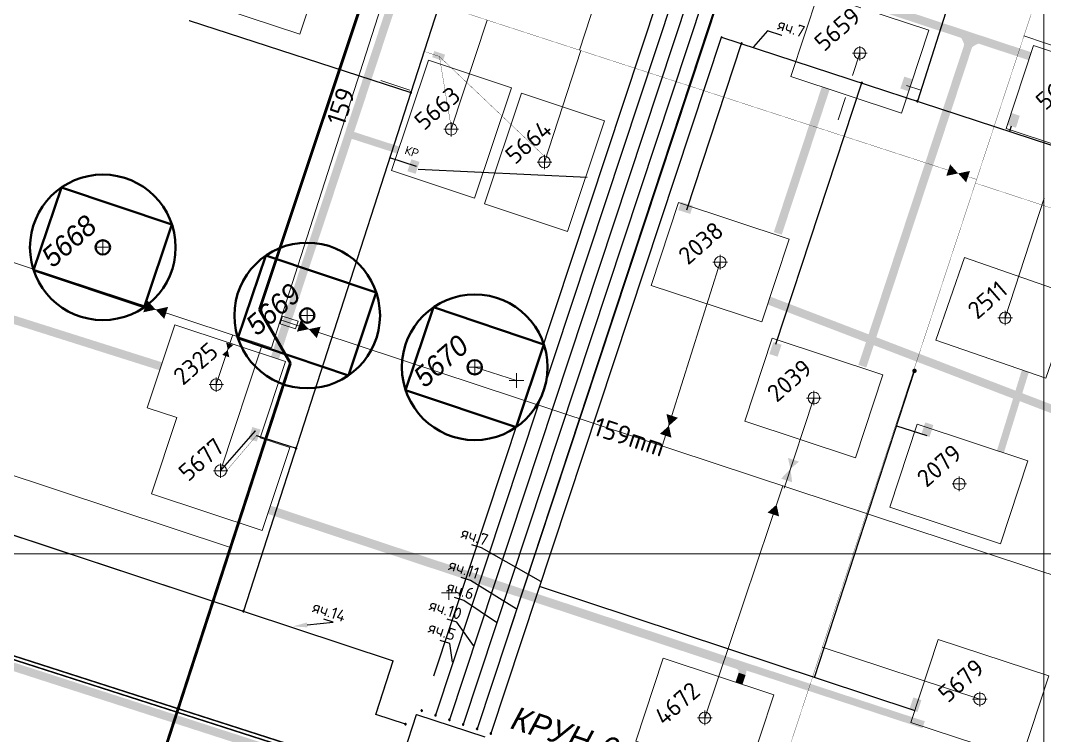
# Model space of a CAD drawing. Header units: millimetres. Extents: x 519 to 9564855, y -810 to 5021775.
# Drawn here: x 9537297 to 9538001, y 4996875 to 4997366 of the extents above; entities that cross this region are included whole.
import ezdxf

# ---------------------------------------------------------------- set-up
doc = ezdxf.new("R2010")
doc.units = ezdxf.units.MM
doc.header["$LTSCALE"] = 2
doc.header["$MEASUREMENT"] = 0
doc.header["$PDMODE"] = 2
doc.header["$PDSIZE"] = 5
doc.linetypes.add('Punctir', pattern=[0.32, 0.16, -0.16])
for name, color, linetype in [('164 скв. на 2011 год (измененные)', 121, 'Continuous'), ('Existing roads', 41, 'Continuous'), ('FIBERGLASS', 212, 'Continuous'), ('Future Roads', 44, 'Continuous'), ('GRID_PULKOVO', 7, 'Continuous'), ('Injection lines', 164, 'Continuous'), ('OilColl&Flowlines', 3, 'Continuous'), ('Stage 10 wells', 7, 'Continuous'), ('stage 7.frame', 7, 'Continuous'), ('Stage8 wlls text', 7, 'Continuous'), ('ситуация', 7, 'Continuous'), ('Скважины  2018 года', 7, 'Continuous'), ('Скважины 2017г', 221, 'Continuous'), ('Скважины 2019г.', 241, 'Continuous'), ('Скважины на 2020 год', 140, 'Continuous'), ('Скважины на 2021 год(доп.)', 7, 'Continuous')]:
    doc.layers.add(name, color=color, linetype=linetype)
for name, color, linetype, lineweight in [('WELLS(drilled after 2000y)', 6, 'Continuous', 40), ('Скважины на 2026', 222, 'Continuous', 50), ('Скважины на 2026 доп.', 222, 'Continuous', 50), ('Электро', 1, 'Continuous', 30), ('Электроснаб', 1, 'Continuous', 18), ('Электроснабжене', 1, 'Continuous', 18)]:
    doc.layers.add(name, color=color, linetype=linetype, lineweight=lineweight)
doc.styles.add('Elect', font='isocpeur.ttf')
doc.styles.add('GeoApp_D431', font='', dxfattribs={"height": 1})
doc.styles.add('Line_GUGK', font='')
doc.styles.get("Standard").update_dxf_attribs({"font": 'isocpeur.ttf', "width": 0.5})
doc.styles.get('GeoApp_D431').set_extended_font_data('D431', italic=True)
doc.styles.get('Line_GUGK').set_extended_font_data('Bm431', italic=True)
doc.linetypes.add('CAB', pattern='A,0.7,-0.43403,["K",Standard,S=0.9,R=0,X=-0.4,Y=-0.3],-0.8', length=1.93403)
doc.linetypes.add('CAB-0.4kv', pattern='A,20,-1.2,["W1",Standard,S=2.5,R=0,X=0,Y=-1.25],-5.2', length=26.4)

msp = doc.modelspace()

# ---------------------------------------------------------------- hatches: boundary and pattern name
at = {"layer": 'Existing roads', "lineweight": 0}
h = msp.add_hatch(color=256, dxfattribs=at)
h.paths.add_polyline_path([(9537947.42597, 4997346.8683), (9537945.83873, 4997347.46506, 0.155118741), (9537941.30608, 4997357.00207), (9537949.86167, 4997354.24893)])
h.paths.add_polyline_path([(9537948.95167, 4997346.29467), (9537947.42597, 4997346.8683), (9537949.86167, 4997354.24893), (9537958.65761, 4997351.41845, 0.161550784)])
at = {"layer": 'Скважины 2017г', "linetype": 'ByBlock', "lineweight": 0, "ltscale": 40}
h = msp.add_hatch(color=1, dxfattribs=at)
h.dxf.hatch_style = 1
h.set_gradient(color1=(255, 0, 0), color2=(255, 0, 0), tint=1)
h.paths.add_polyline_path([(9537580.13629, 4997341.07446), (9537587.52865, 4997338.60883), (9537588.96077, 4997342.90255), (9537581.56842, 4997345.36819)])
at = {"layer": 'Электро', "ltscale": 0.05}
for points in [[(9537975.25098, 4997294.55407), (9537980.86322, 4997292.69708), (9537983.57045, 4997300.87894), (9537977.95821, 4997302.73593)], [(9537563.12996, 4997262.83821), (9537568.74219, 4997260.98122), (9537571.44942, 4997269.16308), (9537565.83719, 4997271.02007)]]:
    msp.add_hatch(color=256, dxfattribs=at).paths.add_polyline_path(points)
at = {"layer": 'Электро', "ltscale": 7.5}
msp.add_hatch(color=256, dxfattribs=at).paths.add_polyline_path([(9537750.88884, 4997241.69878), (9537749.09308, 4997236.06666), (9537757.30393, 4997233.44868), (9537759.09969, 4997239.0808)])
at = {"layer": 'Электро'}
for points in [[(9537811.64355, 4997137.22134), (9537817.25579, 4997135.36436), (9537819.96302, 4997143.54622), (9537814.35078, 4997145.4032)], [(9537462.31923, 4997085.31931), (9537456.68265, 4997087.10104), (9537454.08514, 4997078.88369), (9537459.72172, 4997077.10196)], [(9537915.90799, 4997082.07124), (9537921.52023, 4997080.21426), (9537924.22746, 4997088.39612), (9537918.61522, 4997090.2531)], [(9537907.718, 4996893.15946), (9537913.33023, 4996891.30248), (9537916.03746, 4996899.48433), (9537910.42522, 4996901.34132)]]:
    msp.add_hatch(color=256, dxfattribs=at).paths.add_polyline_path(points)
at = {"layer": 'Электроснаб', "lineweight": 0, "ltscale": 0.05}
for points in [[(9537975.25098, 4997294.55407), (9537980.86322, 4997292.69708), (9537983.57045, 4997300.87894), (9537977.95821, 4997302.73593)], [(9537563.12996, 4997262.83821), (9537568.74219, 4997260.98122), (9537571.44942, 4997269.16308), (9537565.83719, 4997271.02007)]]:
    msp.add_hatch(color=1, dxfattribs=at).paths.add_polyline_path(points)
at = {"layer": 'Электроснаб', "lineweight": 0, "ltscale": 7.5}
msp.add_hatch(color=1, dxfattribs=at).paths.add_polyline_path([(9537750.88884, 4997241.69878), (9537749.09308, 4997236.06666), (9537757.30393, 4997233.44868), (9537759.09969, 4997239.0808)])
at = {"layer": 'Электроснаб', "lineweight": 0}
for points in [[(9537811.64355, 4997137.22134), (9537817.25579, 4997135.36436), (9537819.96302, 4997143.54622), (9537814.35078, 4997145.4032)], [(9537462.31923, 4997085.31931), (9537456.68265, 4997087.10104), (9537454.08514, 4997078.88369), (9537459.72172, 4997077.10196)], [(9537915.90799, 4997082.07124), (9537921.52023, 4997080.21426), (9537924.22746, 4997088.39612), (9537918.61522, 4997090.2531)], [(9537907.718, 4996893.15946), (9537913.33023, 4996891.30248), (9537916.03746, 4996899.48433), (9537910.42522, 4996901.34132)]]:
    msp.add_hatch(color=1, dxfattribs=at).paths.add_polyline_path(points)
at = {"layer": 'Электроснабжене', "lineweight": 0, "ltscale": 0.05}
for points in [[(9537901.51976, 4997319.58168), (9537907.13199, 4997317.72469), (9537909.83922, 4997325.90655), (9537904.22699, 4997327.76354)], [(9537975.25098, 4997294.55407), (9537980.86322, 4997292.69708), (9537983.57045, 4997300.87894), (9537977.95821, 4997302.73593)], [(9537563.12996, 4997262.83821), (9537568.74219, 4997260.98122), (9537571.44942, 4997269.16308), (9537565.83719, 4997271.02007)]]:
    msp.add_hatch(color=1, dxfattribs=at).paths.add_polyline_path(points)
at = {"layer": 'Электроснабжене', "lineweight": 0, "ltscale": 7.5}
msp.add_hatch(color=1, dxfattribs=at).paths.add_polyline_path([(9537750.88884, 4997241.69878), (9537749.09308, 4997236.06666), (9537757.30393, 4997233.44868), (9537759.09969, 4997239.0808)])
at = {"layer": 'Электроснабжене', "lineweight": 0}
for points in [[(9537811.64355, 4997137.22134), (9537817.25579, 4997135.36436), (9537819.96302, 4997143.54622), (9537814.35078, 4997145.4032)], [(9537462.31923, 4997085.31931), (9537456.68265, 4997087.10104), (9537454.08514, 4997078.88369), (9537459.72172, 4997077.10196)], [(9537915.90799, 4997082.07124), (9537921.52023, 4997080.21426), (9537924.22746, 4997088.39612), (9537918.61522, 4997090.2531)], [(9537907.718, 4996893.15946), (9537913.33023, 4996891.30248), (9537916.03746, 4996899.48433), (9537910.42522, 4996901.34132)]]:
    msp.add_hatch(color=1, dxfattribs=at).paths.add_polyline_path(points)

# ---------------------------------------------------------------- linework, layer by layer
at = {"color": 0, "linetype": 'ByBlock', "lineweight": 0, "ltscale": 80}
msp.add_point((9537942, 4997048), dxfattribs=at)
at = {"layer": '164 скв. на 2011 год (измененные)', "color": 0, "lineweight": 0}
msp.add_lwpolyline([(9537894.28202, 4997031.9776), (9537970.26255, 4997006.83702), (9537989.11798, 4997063.82241), (9537913.13745, 4997088.96299)], close=True, dxfattribs=at)
msp.add_circle((9537942, 4997048), 4, dxfattribs=at)
at = {"layer": 'DEFPOINTS', "color": 1, "lineweight": 0, "ltscale": 80}
msp.add_point((9537767.3, 4996887.3), dxfattribs=at)
at = {"layer": 'Existing roads', "lineweight": 0}
msp.add_line((9537544.76433, 4997325.14338), (9537564.70356, 4997318.54585), dxfattribs=at)
at = {"layer": 'Existing roads', "lineweight": 0, "const_width": 5.7, "flags": 128}
for points in [[(9534695.73982, 4997761.97529), (9537987.91265, 4996697.63345)], [(9537875.49299, 4997128.86817), (9537950.20242, 4997355.23159)], [(9538688.85808, 4996837.37637), (9537811.33173, 4997173.9528)]]:
    msp.add_lwpolyline(points, dxfattribs=at)
at = {"layer": 'Existing roads', "lineweight": 0, "const_width": 5.7, "elevation": 0.00005, "flags": 128}
for points in [[(9537583.08099, 4997469.79511), (9537472.13737, 4997134.49835)], [(9537990.89282, 4997341.68885), (9537748.15391, 4997421.78068)], [(9537254.86255, 4997172.80311), (9537254.86255, 4997172.80311), (9537393.90974, 4997128.77029)]]:
    msp.add_lwpolyline(points, dxfattribs=at)
at = {"layer": 'Existing roads', "linetype": 'ByBlock', "lineweight": 0, "ltscale": 200, "const_width": 5}
for points in [[(9537522.81726, 4997288.34414), (9537556.96039, 4997277.29618)], [(9537987.33067, 4997125.42359), (9537970.20968, 4997070.07882)], [(9537780.77298, 4996927.40908), (9537917.5104, 4996882.61366)]]:
    msp.add_lwpolyline(points, dxfattribs=at)
at = {"layer": 'FIBERGLASS', "lineweight": 0, "const_width": 1}
for points in [[(9535085.72343, 4997637.29764), (9537983.34114, 4996705.15232), (9538036.41897, 4996871.78691), (9539300.70304, 4996479.46424), (9539854.97263, 4997035.43373), (9541157.78752, 4996595.10264)], [(9537068.05, 4997002.22187), (9537981.72, 4996708.3), (9538034.79, 4996874.91), (9539300, 4996482.3), (9539854.3, 4997038.3), (9541302.5903, 4996549.89746), (9542161.1, 4996901.3), (9542450.6, 4996805.7), (9542706.4, 4996882.9), (9542843.8, 4997304.1), (9543427.4, 4997108.5), (9543551.3, 4997487.2), (9544168.068, 4997275.346), (9544226.79603, 4997449.75375)]]:
    msp.add_lwpolyline(points, dxfattribs=at)
at = {"layer": 'Future Roads', "linetype": 'ByBlock', "lineweight": 0, "ltscale": 25, "const_width": 5.7, "flags": 128}
msp.add_lwpolyline([(9537817.38809, 4997220.10139), (9537850.33431, 4997319.92572)], dxfattribs=at)
at = {"layer": 'Future Roads', "lineweight": 0}
msp.add_lwpolyline([(9537477.45154, 4997163.21067), (9537488.09942, 4997159.68748), (9537486.37733, 4997154.55653), (9537475.78143, 4997158.04826)], close=True, dxfattribs=at)
at = {"layer": 'Future Roads', "linetype": 'ByBlock', "lineweight": 0, "ltscale": 25}
msp.add_lwpolyline([(9537468.1666, 4997030.25374, 6, 6, 0), (9537789.73231, 4996923.86794, 6, 5, -0.414584387), (9537792.90681, 4996917.54451, 5, 5, 0), (9537790.73851, 4996911.01826, 5, 5, 0)], format="xyseb", dxfattribs=at)
at = {"layer": 'GRID_PULKOVO', "lineweight": 0}
for p, q in [((9538000, 5010000), (9538000, 4992000)), ((9533000, 4997000), (9548000, 4997000))]:
    msp.add_line(p, q, dxfattribs=at)
at = {"layer": 'Injection lines', "lineweight": 0}
msp.add_line((9537173.6, 4997093.1), (9537441.6982, 4997004.39116), dxfattribs=at)
at = {"layer": 'Injection lines', "lineweight": 0, "const_width": 2}
for points in [[(9538002.93915, 4998791.93843), (9537461.50456, 4997167.6433)], [(9537461.50456, 4997167.6433), (9537482.79558, 4997130.97065)], [(9537385.15497, 4996830.23859), (9537482.79558, 4997130.97065)]]:
    msp.add_lwpolyline(points, dxfattribs=at)
at = {"layer": 'OilColl&Flowlines', "lineweight": 0}
for p, q in [((9537582.8615, 4997493.74884), (9537469.72941, 4997141.49878)), ((9537390.42161, 4997167.74029), (9537116.75561, 4997258.29141)), ((9537469.72941, 4997141.49878), (9537297.49925, 4997198.48661)), ((9537475.90972, 4997160.7419), (9538694.90191, 4996757.39947)), ((9537443.02031, 4997149.91307), (9537431.9, 4997116.2)), ((9537842.2, 4997107), (9537821.70291, 4997045.05314))]:
    msp.add_line(p, q, dxfattribs=at)
at = {"layer": 'OilColl&Flowlines', "linetype": 'ByBlock', "lineweight": 0}
for p, q in [((9537986.38364, 4997355.71008), (9539129.49348, 4996971.03707)), ((9537777.9, 4997200.3), (9537738.06535, 4997073.99936))]:
    msp.add_line(p, q, dxfattribs=at)
at = {"layer": 'OilColl&Flowlines', "color": 3, "linetype": 'ByBlock', "lineweight": 0, "ltscale": 25}
msp.add_line((9537767.3, 4996887.3), (9537820.81503, 4997046.61899), dxfattribs=at)
at = {"layer": 'OilColl&Flowlines', "lineweight": 0, "ltscale": 50}
msp.add_line((9537956.1, 4996900.2), (9537847.95866, 4996935.80264), dxfattribs=at)
at = {"layer": 'OilColl&Flowlines', "color": 3, "linetype": 'ByBlock', "lineweight": 0, "ltscale": 80, "const_width": 0.2}
for points in [[(9538098.76212, 4997696.76546), (9537771.75004, 4996704.32255)], [(9537549.2108, 4997388.97343), (9537953.76998, 4997257.19957)], [(9537952.93948, 4997254.67694), (9539038.26846, 4996897.87866)]]:
    msp.add_lwpolyline(points, dxfattribs=at)
at = {"layer": 'OilColl&Flowlines', "lineweight": 0}
msp.add_lwpolyline([(9537828.16019, 4997064.59262, 8, 0, 0), (9537826.10016, 4997058.34262, 0, 8, 0), (9537823.47308, 4997050.37225, 8, 8, 0)], format="xyseb", dxfattribs=at)
at = {"layer": 'OilColl&Flowlines', "linetype": 'ByBlock', "lineweight": 0}
for points in [[(9537933.11984, 4997259.61491), (9537935.71962, 4997267.47202), (9537941.22418, 4997261.292)], [(9537946.72875, 4997255.11197), (9537941.22418, 4997261.292), (9537949.32852, 4997262.96908)], [(9537740.99565, 4997096.02827), (9537748.85276, 4997093.4285), (9537742.67274, 4997087.92393)], [(9537736.49271, 4997082.41936), (9537742.67274, 4997087.92393), (9537744.34982, 4997079.81959)]]:
    msp.add_solid(points, dxfattribs=at)
at = {"layer": 'OilColl&Flowlines', "lineweight": 0}
for points in [[(9537384.43347, 4997174.18044), (9537390.29686, 4997167.74508), (9537381.79198, 4997165.88491)], [(9537398.80174, 4997169.60524), (9537396.16025, 4997161.30971), (9537390.29686, 4997167.74508)], [(9537489.89145, 4997160.47427), (9537495.39601, 4997154.29424), (9537487.29167, 4997152.61716)], [(9537503.50035, 4997155.97132), (9537500.90058, 4997148.11422), (9537495.39601, 4997154.29424)], [(9537443.62301, 4997143.49677), (9537439.77264, 4997140.06723), (9537438.72776, 4997145.11652)], [(9537440.81752, 4997135.01795), (9537435.92227, 4997136.6377), (9537439.77264, 4997140.06723)]]:
    msp.add_solid(points, dxfattribs=at)
at = {"layer": 'OilColl&Flowlines', "color": 3, "linetype": 'ByBlock', "lineweight": 0}
msp.add_solid([(9537818.25986, 4997025.72382), (9537810.40275, 4997028.3236), (9537816.58278, 4997033.82816)], dxfattribs=at)
at = {"layer": 'Stage 10 wells', "color": 0, "linetype": 'ByBlock', "lineweight": 0}
msp.add_lwpolyline([(9537719.88202, 4996871.37759), (9537795.86255, 4996846.23701), (9537814.71798, 4996903.22241), (9537738.73745, 4996928.36299)], close=True, dxfattribs=at)
msp.add_circle((9537767.3, 4996887.3), 4, dxfattribs=at)
at = {"layer": 'Stage 10 wells', "color": 0, "linetype": 'ByBlock', "lineweight": 0, "ltscale": 80}
msp.add_point((9537767.3, 4996887.3), dxfattribs=at)
at = {"layer": 'stage 7.frame', "color": 0, "linetype": 'ByBlock', "lineweight": 0}
msp.add_lwpolyline([(9537794.78202, 4997091.07759), (9537870.76255, 4997065.93701), (9537889.61798, 4997122.92241), (9537813.63745, 4997148.06299)], close=True, dxfattribs=at)
msp.add_circle((9537842.2, 4997107), 4, dxfattribs=at)
at = {"layer": 'stage 7.frame', "color": 0, "linetype": 'ByBlock', "lineweight": 0, "ltscale": 80}
msp.add_point((9537842.2, 4997107), dxfattribs=at)
at = {"layer": 'Stage8 wlls text', "color": 0, "linetype": 'ByBlock', "lineweight": 0}
msp.add_lwpolyline([(9537730.48202, 4997184.3776), (9537806.46254, 4997159.23702), (9537825.31798, 4997216.22241), (9537749.33745, 4997241.36299)], close=True, dxfattribs=at)
msp.add_circle((9537777.9, 4997200.3), 4, dxfattribs=at)
msp.add_point((9537777.9, 4997200.3), dxfattribs=at)
at = {"layer": 'WELLS(drilled after 2000y)', "color": 0, "linetype": 'ByBlock', "lineweight": 0}
msp.add_lwpolyline([(9537420.26777, 4997379.66614), (9537489.26254, 4997356.83702), (9537508.11798, 4997413.82241), (9537432.13745, 4997438.96299), (9537431.53223, 4997437.13387)], dxfattribs=at)
at = {"layer": 'WELLS(drilled after 2000y)', "color": 0, "lineweight": 0}
msp.add_lwpolyline([(9537461.98858, 4997079.74904), (9537479.31798, 4997132.12241), (9537403.33745, 4997157.26299), (9537384.48202, 4997100.2776), (9537404.81142, 4997093.55097)], dxfattribs=at)
at = {"layer": 'WELLS(drilled after 2000y)', "color": 0, "linetype": 'ByBlock', "lineweight": 0}
msp.add_circle((9537431.9, 4997116.2), 4, dxfattribs=at)
at = {"layer": 'WELLS(drilled after 2000y)', "color": 0, "linetype": 'ByBlock', "lineweight": 0, "ltscale": 80}
msp.add_point((9537431.9, 4997116.2), dxfattribs=at)
at = {"layer": 'ситуация', "color": 0, "lineweight": 0, "ltscale": 5}
msp.add_line((9537620.38904, 4996876.55344), (9537658.08492, 4996990.47895), dxfattribs=at)
at = {"layer": 'Скважины  2018 года', "color": 0, "linetype": 'ByBlock', "lineweight": 0}
msp.add_lwpolyline([(9537908.7178, 4996884.23358), (9537984.69478, 4996859.18368), (9538003.4822, 4996916.16642), (9537927.50522, 4996941.21632)], close=True, dxfattribs=at)
msp.add_circle((9537956.1, 4996900.2), 4.0951, dxfattribs=at)
msp.add_point((9537956.1, 4996900.2), dxfattribs=at)
at = {"layer": 'Скважины 2017г', "color": 3, "linetype": 'ByBlock', "lineweight": 0, "ltscale": 5}
for points in [[(9537704.21047, 4997416.25009), (9537681.3123, 4997345.94707)], [(9537593.2, 4997291.6), (9537617.80573, 4997366.6316)], [(9537657.2, 4997269.1), (9537682.14104, 4997345.67512)], [(9537973.5, 4997162), (9538000.34784, 4997244.17588)], [(9537434.9, 4997057.1), (9537463.50725, 4997143.55758)]]:
    msp.add_lwpolyline(points, dxfattribs=at)
at = {"layer": 'Скважины 2017г', "color": 1, "linetype": 'ByBlock', "lineweight": 0, "ltscale": 2, "const_width": 0.2, "elevation": -0.00004}
msp.add_lwpolyline([(9537574.52528, 4997345.18728), (9537585.07607, 4997341.5805)], dxfattribs=at)
at = {"layer": 'Скважины 2017г', "color": 0, "linetype": 'ByBlock', "lineweight": 0}
for points in [[(9537974.19505, 4997292.13884), (9537993.0039, 4997349.13963), (9538069.00205, 4997323.99105), (9538050.1961, 4997267.06037), (9537974.19505, 4997292.13884)], [(9537577.58767, 4997339.1548), (9537634.52916, 4997320.16718), (9537609.21233, 4997244.2452), (9537552.27084, 4997263.23282), (9537577.58767, 4997339.1548)], [(9537641.39814, 4997316.40978), (9537698.33963, 4997297.42216), (9537673.02281, 4997221.50018), (9537616.08132, 4997240.4878), (9537641.39814, 4997316.40978)], [(9537925.86073, 4997146.75244), (9537945.52335, 4997203.46438), (9538021.13927, 4997177.24756), (9538001.47665, 4997120.53562), (9537925.86073, 4997146.75244)], [(9537404.81142, 4997093.55097), (9537387.48202, 4997041.17759), (9537463.46255, 4997016.03701), (9537482.31798, 4997073.02241), (9537461.98858, 4997079.74904)]]:
    msp.add_lwpolyline(points, dxfattribs=at)
at = {"layer": 'Скважины 2017г', "color": 1, "linetype": 'CAB', "lineweight": 0, "ltscale": 2, "const_width": 0.2, "elevation": -0.00004}
for points in [[(9537585.07607, 4997341.5805), (9537592.72594, 4997295.73925)], [(9537585.07607, 4997341.5805), (9537657.21047, 4997273.05009)]]:
    msp.add_lwpolyline(points, dxfattribs=at)
at = {"layer": 'Скважины 2017г', "color": 1, "linetype": 'CAB', "lineweight": 0, "ltscale": 2, "const_width": 0.2}
msp.add_lwpolyline([(9537459.50554, 4997081.21917), (9537438.9951, 4997057.1), (9537449.25032, 4997069.15958)], dxfattribs=at)
at = {"layer": 'Скважины 2017г', "color": 0, "linetype": 'ByBlock', "lineweight": 0}
for centre in [(9537593.2, 4997291.6), (9537657.2, 4997269.1), (9537973.5, 4997162), (9537434.9, 4997057.1)]:
    msp.add_circle(centre, 4, dxfattribs=at)
for p in [(9537593.2, 4997291.6), (9537657.2, 4997269.1), (9537973.5, 4997162), (9537434.9, 4997057.1)]:
    msp.add_point(p, dxfattribs=at)
at = {"layer": 'Скважины 2017г', "color": 0, "linetype": 'ByBlock', "lineweight": 0, "ltscale": 50}
msp.add_point((9537591.6, 4996973.3), dxfattribs=at)
at = {"layer": 'Скважины 2019г.', "color": 5, "linetype": 'Punctir', "lineweight": 0, "ltscale": 50}
msp.add_line((9537873.7, 4997343.8), (9537855.88028, 4997289.08909), dxfattribs=at)
at = {"layer": 'Скважины на 2020 год', "color": 0, "linetype": 'ByBlock', "lineweight": 0}
msp.add_lwpolyline([(9537826.307, 4997327.86564), (9537902.26702, 4997302.76434), (9537921.093, 4997359.73436), (9537845.13298, 4997384.83566)], close=True, dxfattribs=at)
msp.add_circle((9537873.7, 4997343.8), 4, dxfattribs=at)
at = {"layer": 'Скважины на 2021 год(доп.)', "color": 0, "linetype": 'ByBlock', "lineweight": 0}
msp.add_point((9537873.7, 4997343.8), dxfattribs=at)
at = {"layer": 'Скважины на 2026', "lineweight": 5}
msp.add_line((9537638, 4997119), (9537609.35, 4997128.12), dxfattribs=at)
at = {"layer": 'Скважины на 2026 доп.'}
for points in [[(9537325.59205, 4997251.71801), (9537306.47176, 4997194.8461), (9537382.30097, 4997169.35238), (9537401.42126, 4997226.22429)], [(9537465.89205, 4997204.91801), (9537446.77176, 4997148.0461), (9537522.60097, 4997122.55238), (9537541.72126, 4997179.42429)], [(9537580.99554, 4997169.30282), (9537561.87525, 4997112.4309), (9537637.70446, 4997086.93718), (9537656.82475, 4997143.8091)]]:
    msp.add_lwpolyline(points, close=True, dxfattribs=at)
for centre, radius in [((9537354, 4997210.5), 50), ((9537354, 4997210.5), 4.96016), ((9537494.3, 4997163.7), 50), ((9537609.35, 4997128.12), 50), ((9537494.3, 4997163.7), 4.96016), ((9537609.35, 4997128.12), 4.96016)]:
    msp.add_circle(centre, radius, dxfattribs=at)
at = {"layer": 'Скважины на 2026 доп.', "lineweight": 0}
for p in [(9537353.94651, 4997210.5352), (9537494.24651, 4997163.7352), (9537609.35, 4997128.12), (9537638, 4997119)]:
    msp.add_point(p, dxfattribs=at)
at = {"layer": 'Электро'}
for p, q in [((9537851.82499, 4997703.34017), (9537582.41387, 4996889.11874)), ((9537859.98537, 4997696.16897), (9537591.90766, 4996885.97741)), ((9537868.14575, 4997688.99777), (9537601.40145, 4996882.83609)), ((9537581.23201, 4996916.26, 47.36082), (9537823.27431, 4997647.8865, 47.36082)), ((9537858.81979, 4997629.25912), (9537610.89525, 4996879.69477)), ((9537591.71947, 4997398.4685, -0.00001), (9537565.37028, 4997316.81782, -0.00006)), ((9537778.80023, 4997355.30793), (9537620.38904, 4996876.55344)), ((9537755.04879, 4997236.22164), (9537792.51292, 4997350.409)), ((9537565.37028, 4997316.81782, -0.00006), (9537450.5855, 4996960.60918, 0)), ((9537815.9638, 4997144.01049), (9537874.99613, 4997323.39389)), ((9537570.57627, 4997264.10722), (9537686.5, 4997258.8)), ((9537434.9, 4997057.1), (9537458.92342, 4997084.56818)), ((9537197.6525, 4997044.30227, 0), (9537553.39723, 4996926.59278, 47.36082)), ((9537541.36342, 4996889.55653, 47.36082), (9537553.39723, 4996926.59278, 47.36082)), ((9537541.81871, 4996890.95776, 47.36082), (9537553.39723, 4996926.59278, 47.36082)), ((9537561.79289, 4996882.91859, 47.36082), (9537541.36342, 4996889.55653, 47.36082))]:
    msp.add_line(p, q, dxfattribs=at)
at = {"layer": 'Электро', "ltscale": 0.5}
for p, q in [((9537944.3501, 4997408.19848), (9537913.207, 4997310.87897)), ((9537459.50554, 4997081.21917), (9537486.63392, 4997072.47731, -0.00002))]:
    msp.add_line(p, q, dxfattribs=at)
at = {"layer": 'Электро', "ltscale": 0.05}
for p, q in [((9537413.27867, 4997366.34143, -0.00006), (9537565.37028, 4997316.81782, -0.00006)), ((9537778.67851, 4997354.94008), (9538492.84013, 4997121.03607, 0)), ((9537550.79998, 4997272.11012), (9537569.12978, 4997266.15441)), ((9537560.98381, 4996863.45192), (9537569.4585, 4996889.53434)), ((9537569.4585, 4996889.53434), (9537616.35612, 4996874.29638))]:
    msp.add_line(p, q, dxfattribs=at)
at = {"layer": 'Электро', "ltscale": 25}
for p, q in [((9537810.33709, 4997359.25574), (9537800.68402, 4997348.12675, 0)), ((9537820.14796, 4997356.00951), (9537810.33709, 4997359.25574)), ((9537613.88691, 4997004.04375), (9537607.4145, 4997006.18535)), ((9537654.62253, 4996981.02498), (9537613.88691, 4997004.04375)), ((9537606.45453, 4996981.58142), (9537599.98212, 4996983.72302)), ((9537637.89097, 4996962.29214), (9537606.45453, 4996981.58142)), ((9537601.93193, 4996967.9131), (9537595.45952, 4996970.0547)), ((9537624.19071, 4996952.72056), (9537601.93193, 4996967.9131)), ((9537494.31334, 4996951.15457, 0), (9537512.13335, 4996953.02178, 0)), ((9537512.13335, 4996953.02178, 0), (9537505.66094, 4996955.16338, 0)), ((9537596.99011, 4996952.97779), (9537590.5177, 4996955.1194)), ((9537608.48197, 4996937.0789), (9537596.99011, 4996952.97779)), ((9537592.16597, 4996938.39813), (9537585.69356, 4996940.53974)), ((9537594.16403, 4996925.64057), (9537592.16597, 4996938.39813))]:
    msp.add_line(p, q, dxfattribs=at)
at = {"layer": 'Электро', "ltscale": 50}
for p, q in [((9537977.6746, 4997293.83836), (9537976.46955, 4997290.15906, 0)), ((9537842.53872, 4996915.10992), (9537911.2485, 4997125.70608)), ((9537898.97541, 4997087.93339), (9537919.83187, 4997081.15672)), ((9537911.64187, 4996892.24494), (9537653.80931, 4996977.55706))]:
    msp.add_line(p, q, dxfattribs=at)
at = {"layer": 'Электро', "ltscale": 0.05, "const_width": 1.5}
msp.add_lwpolyline([(9537910.53521, 4997125.93784, 1), (9537911.96179, 4997125.47431, 1)], format="xyb", close=True, dxfattribs=at)
at = {"layer": 'Электро'}
for centre, start, end in [((9537792.51292, 4997350.409), 162.00000005, 342.00000005), ((9537792.51292, 4997350.409), 342.00000005, 162.00000005), ((9537874.99613, 4997323.39389), 342, 162), ((9537565.37028, 4997316.81782, -0.00006), 161.99999995, 341.99999995), ((9537565.37028, 4997316.81782, -0.00006), 341.99999995, 161.99999995), ((9537874.99613, 4997323.39389), 162, 342), ((9537913.207, 4997310.87897), 161.99999995, 341.99999995), ((9537913.207, 4997310.87897), 341.99999995, 161.99999995), ((9537486.63392, 4997072.47731, -0.00002), 162, 342), ((9537486.63392, 4997072.47731, -0.00002), 342, 162), ((9537450.5855, 4996960.60918, 0), 162.00000014, 342.00000014), ((9537450.5855, 4996960.60918, 0), 342.00000014, 162.00000014), ((9537572.92008, 4996892.26006), 162.00000005, 342.00000005), ((9537572.92008, 4996892.26006), 342.00000005, 162.00000005), ((9537582.41387, 4996889.11874), 162.00000014, 342.00000014), ((9537582.41387, 4996889.11874), 342.00000014, 162.00000014), ((9537561.78951, 4996882.91688, 47.36082), 162.00000005, 342.00000005), ((9537561.78951, 4996882.91688, 47.36082), 342.00000005, 162.00000005), ((9537591.90766, 4996885.97741), 162, 342), ((9537591.90766, 4996885.97741), 342, 162), ((9537601.40145, 4996882.83609), 162, 342), ((9537601.40145, 4996882.83609), 342, 162), ((9537610.89525, 4996879.69477), 161.99999995, 341.99999995), ((9537610.89525, 4996879.69477), 341.99999995, 161.99999995), ((9537620.38904, 4996876.55344), 162, 342), ((9537620.38904, 4996876.55344), 342, 162)]:
    msp.add_arc(centre, 0.5, start, end, dxfattribs=at)
at = {"layer": 'Электро', "ltscale": 25}
msp.add_solid([(9537494.48702, 4996949.49697, 0), (9537484.36778, 4996950.11245, 0), (9537494.13965, 4996952.81216, 0)], dxfattribs=at)
at = {"layer": 'Электроснаб', "color": 1, "linetype": 'ByBlock', "lineweight": 0}
for p, q in [((9537851.82499, 4997703.34017), (9537582.41387, 4996889.11874)), ((9537859.98537, 4997696.16897), (9537591.90766, 4996885.97741)), ((9537868.14575, 4997688.99777), (9537601.40145, 4996882.83609)), ((9537581.23201, 4996916.26, 47.36082), (9537823.27431, 4997647.8865, 47.36082)), ((9537824.85303, 4997529.67674), (9537610.89525, 4996879.69477)), ((9537591.71947, 4997398.4685, -0.00001), (9537565.37028, 4997316.81782, -0.00006)), ((9537778.80023, 4997355.30793), (9537620.38904, 4996876.55344)), ((9537565.37028, 4997316.81782, -0.00006), (9537450.5855, 4996960.60918, 0)), ((9537197.6525, 4997044.30227, 0), (9537553.39723, 4996926.59278, 47.36082)), ((9537541.36342, 4996889.55653, 47.36082), (9537553.39723, 4996926.59278, 47.36082)), ((9537541.81871, 4996890.95776, 47.36082), (9537553.39723, 4996926.59278, 47.36082)), ((9537561.79289, 4996882.91859, 47.36082), (9537541.36342, 4996889.55653, 47.36082))]:
    msp.add_line(p, q, dxfattribs=at)
at = {"layer": 'Электроснаб', "color": 1, "lineweight": 0, "ltscale": 0.5}
for p, q in [((9537944.3501, 4997408.19848), (9537913.207, 4997310.87897)), ((9537459.50554, 4997081.21917), (9537486.63392, 4997072.47731, -0.00002))]:
    msp.add_line(p, q, dxfattribs=at)
at = {"layer": 'Электроснаб', "color": 1, "lineweight": 0, "ltscale": 0.05}
for p, q in [((9537413.27867, 4997366.34143, -0.00006), (9537565.37028, 4997316.81782, -0.00006)), ((9537778.67851, 4997354.94008), (9538492.84013, 4997121.03607, 0)), ((9537550.79998, 4997272.11012), (9537569.12978, 4997266.15441)), ((9537560.98381, 4996863.45192), (9537569.4585, 4996889.53434)), ((9537569.4585, 4996889.53434), (9537616.35612, 4996874.29638))]:
    msp.add_line(p, q, dxfattribs=at)
at = {"layer": 'Электроснаб', "color": 1, "lineweight": 0, "ltscale": 25}
for p, q in [((9537810.33709, 4997359.25574), (9537800.68402, 4997348.12675, 0)), ((9537820.14796, 4997356.00951), (9537810.33709, 4997359.25574)), ((9537613.88691, 4997004.04375), (9537607.4145, 4997006.18535)), ((9537654.62253, 4996981.02498), (9537613.88691, 4997004.04375)), ((9537606.45453, 4996981.58142), (9537599.98212, 4996983.72302)), ((9537637.89097, 4996962.29214), (9537606.45453, 4996981.58142)), ((9537601.93193, 4996967.9131), (9537595.45952, 4996970.0547)), ((9537624.19071, 4996952.72056), (9537601.93193, 4996967.9131)), ((9537494.31334, 4996951.15457, 0), (9537512.13335, 4996953.02178, 0)), ((9537512.13335, 4996953.02178, 0), (9537505.66094, 4996955.16338, 0)), ((9537596.99011, 4996952.97779), (9537590.5177, 4996955.1194)), ((9537608.48197, 4996937.0789), (9537596.99011, 4996952.97779)), ((9537592.16597, 4996938.39813), (9537585.69356, 4996940.53974)), ((9537594.16403, 4996925.64057), (9537592.16597, 4996938.39813))]:
    msp.add_line(p, q, dxfattribs=at)
at = {"layer": 'Электроснаб', "color": 1, "lineweight": 0}
for p, q in [((9537755.04879, 4997236.22164), (9537792.51292, 4997350.409)), ((9537815.9638, 4997144.01049), (9537874.99613, 4997323.39389))]:
    msp.add_line(p, q, dxfattribs=at)
at = {"layer": 'Электроснаб', "color": 1, "linetype": 'ByBlock', "lineweight": 0, "ltscale": 50}
for p, q in [((9537977.6746, 4997293.83836), (9537976.46955, 4997290.15906, 0)), ((9537842.53872, 4996915.10992), (9537911.2485, 4997125.70608)), ((9537898.97541, 4997087.93339), (9537919.83187, 4997081.15672)), ((9537911.64187, 4996892.24494), (9537653.80931, 4996977.55706))]:
    msp.add_line(p, q, dxfattribs=at)
at = {"layer": 'Электроснаб', "color": 1, "linetype": 'CAB-0.4kv', "lineweight": 0}
for p, q in [((9537570.57627, 4997264.10722), (9537686.5, 4997258.8)), ((9537434.9, 4997057.1), (9537458.92342, 4997084.56818))]:
    msp.add_line(p, q, dxfattribs=at)
at = {"layer": 'Электроснаб', "color": 1, "lineweight": 0, "ltscale": 0.05, "const_width": 1.5}
msp.add_lwpolyline([(9537910.53521, 4997125.93784, 1), (9537911.96179, 4997125.47431, 1)], format="xyb", close=True, dxfattribs=at)
at = {"layer": 'Электроснаб', "color": 1, "lineweight": 0}
for centre, start, end in [((9537792.51292, 4997350.409), 162.00000005, 342.00000005), ((9537792.51292, 4997350.409), 342.00000005, 162.00000005), ((9537874.99613, 4997323.39389), 342, 162), ((9537565.37028, 4997316.81782, -0.00006), 161.99999995, 341.99999995), ((9537565.37028, 4997316.81782, -0.00006), 341.99999995, 161.99999995), ((9537874.99613, 4997323.39389), 162, 342), ((9537913.207, 4997310.87897), 161.99999995, 341.99999995), ((9537913.207, 4997310.87897), 341.99999995, 161.99999995), ((9537486.63392, 4997072.47731, -0.00002), 162, 342), ((9537486.63392, 4997072.47731, -0.00002), 342, 162), ((9537450.5855, 4996960.60918, 0), 162.00000014, 342.00000014), ((9537450.5855, 4996960.60918, 0), 342.00000014, 162.00000014), ((9537572.92008, 4996892.26006), 162.00000005, 342.00000005), ((9537572.92008, 4996892.26006), 342.00000005, 162.00000005), ((9537582.41387, 4996889.11874), 162.00000014, 342.00000014), ((9537582.41387, 4996889.11874), 342.00000014, 162.00000014), ((9537561.78951, 4996882.91688, 47.36082), 162.00000005, 342.00000005), ((9537561.78951, 4996882.91688, 47.36082), 342.00000005, 162.00000005), ((9537591.90766, 4996885.97741), 162, 342), ((9537591.90766, 4996885.97741), 342, 162), ((9537601.40145, 4996882.83609), 162, 342), ((9537601.40145, 4996882.83609), 342, 162), ((9537610.89525, 4996879.69477), 161.99999995, 341.99999995), ((9537610.89525, 4996879.69477), 341.99999995, 161.99999995), ((9537620.38904, 4996876.55344), 162, 342), ((9537620.38904, 4996876.55344), 342, 162)]:
    msp.add_arc(centre, 0.5, start, end, dxfattribs=at)
at = {"layer": 'Электроснаб', "color": 1, "lineweight": 0, "ltscale": 25}
msp.add_solid([(9537494.48702, 4996949.49697, 0), (9537484.36778, 4996950.11245, 0), (9537494.13965, 4996952.81216, 0)], dxfattribs=at)
at = {"layer": 'Электроснабжене', "color": 1, "linetype": 'ByBlock', "lineweight": 0}
for p, q in [((9537851.82499, 4997703.34017), (9537582.41387, 4996889.11874)), ((9537859.98537, 4997696.16897), (9537591.90766, 4996885.97741)), ((9537868.14575, 4997688.99777), (9537601.40145, 4996882.83609)), ((9537581.23201, 4996916.26, 47.36082), (9537823.27431, 4997647.8865, 47.36082)), ((9537824.85303, 4997529.67674), (9537610.89525, 4996879.69477)), ((9537591.71947, 4997398.4685, -0.00001), (9537565.37028, 4997316.81782, -0.00006)), ((9537778.80023, 4997355.30793), (9537620.38904, 4996876.55344)), ((9537565.37028, 4997316.81782, -0.00006), (9537450.5855, 4996960.60918, 0)), ((9537197.6525, 4997044.30227, 0), (9537553.39723, 4996926.59278, 47.36082)), ((9537541.36342, 4996889.55653, 47.36082), (9537553.39723, 4996926.59278, 47.36082)), ((9537541.81871, 4996890.95776, 47.36082), (9537553.39723, 4996926.59278, 47.36082)), ((9537561.79289, 4996882.91859, 47.36082), (9537541.36342, 4996889.55653, 47.36082))]:
    msp.add_line(p, q, dxfattribs=at)
at = {"layer": 'Электроснабжене', "color": 1, "lineweight": 0, "ltscale": 0.5}
for p, q in [((9537944.3501, 4997408.19848), (9537913.207, 4997310.87897)), ((9537459.50554, 4997081.21917), (9537486.63392, 4997072.47731, -0.00002))]:
    msp.add_line(p, q, dxfattribs=at)
at = {"layer": 'Электроснабжене', "color": 1, "lineweight": 0, "ltscale": 0.05}
for p, q in [((9537413.27867, 4997366.34143, -0.00006), (9537565.37028, 4997316.81782, -0.00006)), ((9537778.67851, 4997354.94008), (9538492.84013, 4997121.03607, 0)), ((9537550.79998, 4997272.11012), (9537569.12978, 4997266.15441)), ((9537560.98381, 4996863.45192), (9537569.4585, 4996889.53434)), ((9537569.4585, 4996889.53434), (9537616.35612, 4996874.29638))]:
    msp.add_line(p, q, dxfattribs=at)
at = {"layer": 'Электроснабжене', "color": 1, "lineweight": 0, "ltscale": 25}
for p, q in [((9537810.33709, 4997359.25574), (9537800.68402, 4997348.12675, 0)), ((9537820.14796, 4997356.00951), (9537810.33709, 4997359.25574)), ((9537613.88691, 4997004.04375), (9537607.4145, 4997006.18535)), ((9537654.62253, 4996981.02498), (9537613.88691, 4997004.04375)), ((9537606.45453, 4996981.58142), (9537599.98212, 4996983.72302)), ((9537637.89097, 4996962.29214), (9537606.45453, 4996981.58142)), ((9537601.93193, 4996967.9131), (9537595.45952, 4996970.0547)), ((9537624.19071, 4996952.72056), (9537601.93193, 4996967.9131)), ((9537494.31334, 4996951.15457, 0), (9537512.13335, 4996953.02178, 0)), ((9537512.13335, 4996953.02178, 0), (9537505.66094, 4996955.16338, 0)), ((9537596.99011, 4996952.97779), (9537590.5177, 4996955.1194)), ((9537608.48197, 4996937.0789), (9537596.99011, 4996952.97779)), ((9537592.16597, 4996938.39813), (9537585.69356, 4996940.53974)), ((9537594.16403, 4996925.64057), (9537592.16597, 4996938.39813))]:
    msp.add_line(p, q, dxfattribs=at)
at = {"layer": 'Электроснабжене', "color": 1, "lineweight": 0}
for p, q in [((9537755.04879, 4997236.22164), (9537792.51292, 4997350.409)), ((9537815.9638, 4997144.01049), (9537874.99613, 4997323.39389))]:
    msp.add_line(p, q, dxfattribs=at)
at = {"layer": 'Электроснабжене', "color": 1, "lineweight": 0, "ltscale": 50}
msp.add_line((9537915.62761, 4997318.44317), (9537905.76554, 4997321.64526), dxfattribs=at)
at = {"layer": 'Электроснабжене', "color": 1, "linetype": 'ByBlock', "lineweight": 0, "ltscale": 50}
for p, q in [((9537977.6746, 4997293.83836), (9537976.46955, 4997290.15906, 0)), ((9537842.53872, 4996915.10992), (9537911.2485, 4997125.70608)), ((9537898.97541, 4997087.93339), (9537919.83187, 4997081.15672)), ((9537911.64187, 4996892.24494), (9537653.80931, 4996977.55706))]:
    msp.add_line(p, q, dxfattribs=at)
at = {"layer": 'Электроснабжене', "color": 1, "linetype": 'CAB-0.4kv', "lineweight": 0}
for p, q in [((9537570.57627, 4997264.10722), (9537686.5, 4997258.8)), ((9537434.9, 4997057.1), (9537458.92342, 4997084.56818))]:
    msp.add_line(p, q, dxfattribs=at)
at = {"layer": 'Электроснабжене', "color": 1, "lineweight": 0, "ltscale": 0.05, "const_width": 1.5}
msp.add_lwpolyline([(9537910.53521, 4997125.93784, 1), (9537911.96179, 4997125.47431, 1)], format="xyb", close=True, dxfattribs=at)
at = {"layer": 'Электроснабжене', "color": 1, "lineweight": 0}
for centre, start, end in [((9537792.51292, 4997350.409), 162.00000005, 342.00000005), ((9537792.51292, 4997350.409), 342.00000005, 162.00000005), ((9537874.99613, 4997323.39389), 342, 162), ((9537565.37028, 4997316.81782, -0.00006), 161.99999995, 341.99999995), ((9537565.37028, 4997316.81782, -0.00006), 341.99999995, 161.99999995), ((9537874.99613, 4997323.39389), 162, 342), ((9537913.207, 4997310.87897), 161.99999995, 341.99999995), ((9537913.207, 4997310.87897), 341.99999995, 161.99999995), ((9537486.63392, 4997072.47731, -0.00002), 162, 342), ((9537486.63392, 4997072.47731, -0.00002), 342, 162), ((9537450.5855, 4996960.60918, 0), 162.00000014, 342.00000014), ((9537450.5855, 4996960.60918, 0), 342.00000014, 162.00000014), ((9537572.92008, 4996892.26006), 162.00000005, 342.00000005), ((9537572.92008, 4996892.26006), 342.00000005, 162.00000005), ((9537582.41387, 4996889.11874), 162.00000014, 342.00000014), ((9537582.41387, 4996889.11874), 342.00000014, 162.00000014), ((9537561.78951, 4996882.91688, 47.36082), 162.00000005, 342.00000005), ((9537561.78951, 4996882.91688, 47.36082), 342.00000005, 162.00000005), ((9537591.90766, 4996885.97741), 162, 342), ((9537591.90766, 4996885.97741), 342, 162), ((9537601.40145, 4996882.83609), 162, 342), ((9537601.40145, 4996882.83609), 342, 162), ((9537610.89525, 4996879.69477), 161.99999995, 341.99999995), ((9537610.89525, 4996879.69477), 341.99999995, 161.99999995), ((9537620.38904, 4996876.55344), 162, 342), ((9537620.38904, 4996876.55344), 342, 162)]:
    msp.add_arc(centre, 0.5, start, end, dxfattribs=at)
at = {"layer": 'Электроснабжене', "color": 1, "lineweight": 0, "ltscale": 25}
msp.add_solid([(9537494.48702, 4996949.49697, 0), (9537484.36778, 4996950.11245, 0), (9537494.13965, 4996952.81216, 0)], dxfattribs=at)

# ---------------------------------------------------------------- texts
at = {"layer": '164 скв. на 2011 год (измененные)', "color": 0, "lineweight": 0, "style": 'Elect'}
msp.add_text('2079', height=12, rotation=41, dxfattribs=at).set_placement((9537919.4614, 4997045.03621))
at = {"layer": 'OilColl&Flowlines', "color": 7, "lineweight": 0, "style": 'Elect'}
for s, height, rotation, p in [('159', 13.005167, 71.83944156, (9537519.67625, 4997293.2425, -0.00005)), ('159mm', 13.005168, 341.95679073, (9537689.73878, 4997081.92234))]:
    msp.add_text(s, height=height, rotation=rotation, dxfattribs=at).set_placement(p)
at = {"layer": 'Stage 10 wells', "color": 0, "linetype": 'ByBlock', "lineweight": 0, "style": 'Elect'}
msp.add_text('4672', height=12, rotation=41, dxfattribs=at).set_placement((9537739.26117, 4996881.40563))
at = {"layer": 'stage 7.frame', "color": 0, "linetype": 'ByBlock', "lineweight": 0, "style": 'Elect'}
msp.add_text('2039', height=12, rotation=41, dxfattribs=at).set_placement((9537816.63595, 4997103.45001))
at = {"layer": 'Stage8 wlls text', "color": 0, "linetype": 'ByBlock', "lineweight": 0, "style": 'Elect'}
msp.add_text('2038', height=12, rotation=41, dxfattribs=at).set_placement((9537755.69696, 4997197.84118))
at = {"layer": 'WELLS(drilled after 2000y)', "color": 0, "linetype": 'ByBlock', "lineweight": 0, "style": 'Elect'}
msp.add_text('2325', height=12, rotation=41, dxfattribs=at).set_placement((9537408.97868, 4997115.14898))
at = {"layer": 'Скважины  2018 года', "color": 0, "linetype": 'ByBlock', "lineweight": 0, "style": 'Elect'}
msp.add_text('5679', height=12, rotation=41, dxfattribs=at).set_placement((9537934.1218, 4996897.03482))
at = {"layer": 'Скважины 2017г', "color": 0, "linetype": 'ByBlock', "lineweight": 0, "style": 'Elect'}
for s, p in [('5660', (9538001.0974, 4997304.04495)), ('5663', (9537574.53832, 4997290.2058)), ('5664', (9537636.94842, 4997266.82802)), ('2511', (9537954.33505, 4997160.46488)), ('5677', (9537412.61044, 4997049.03975))]:
    msp.add_text(s, height=12, rotation=41, dxfattribs=at).set_placement(p)
at = {"layer": 'Скважины на 2020 год', "color": 0, "linetype": 'ByBlock', "lineweight": 0, "style": 'Elect'}
msp.add_text('5659', height=12, rotation=41, dxfattribs=at).set_placement((9537849.08561, 4997344.39176))
at = {"layer": 'Скважины на 2026 доп.', "lineweight": 50, "char_height": 14, "attachment_point": 1, "rotation": 41, "style": 'Line_GUGK'}
for s, insert in [('5668', (9537310.35848, 4997206.40687)), ('5669', (9537450.65848, 4997159.60687)), ('5670', (9537565.76197, 4997123.99167))]:
    msp.add_mtext_dynamic_manual_height_columns(s, width=14, gutter_width=5, heights=[0], dxfattribs=dict(at, insert=insert))
at = {"layer": 'Электро', "ltscale": 25}
for s, p in [('яч.7', (9537816.54193, 4997360.31673)), ('яч.7', (9537599.20853, 4997011.18581, 0)), ('яч.11', (9537590.71475, 4996989.13014, 0)), ('яч.6', (9537589.41194, 4996974.20964, 0)), ('яч.10', (9537577.34125, 4996961.55116, 0)), ('яч.14', (9537497.24085, 4996960.21789)), ('яч.5', (9537576.7059, 4996946.12033, 0))]:
    msp.add_text(s, height=8, rotation=341.69155606, dxfattribs=at).set_placement(p)
at = {"layer": 'Электро'}
msp.add_text('КР', height=6, rotation=342.00000001, dxfattribs=at).set_placement((9537560.68535, 4997274.81961))
at = {"layer": 'Электро', "style": 'GeoApp_D431'}
msp.add_text('КРУН-6кВ №1 ППГ', height=16, rotation=342.00000001, dxfattribs=at).set_placement((9537633.18828, 4996880.29736, 0))
at = {"layer": 'Электроснаб', "color": 1, "lineweight": 0, "ltscale": 25}
for s, p in [('яч.7', (9537816.54193, 4997360.31673)), ('яч.7', (9537599.20853, 4997011.18581, 0)), ('яч.11', (9537590.71475, 4996989.13014, 0)), ('яч.6', (9537589.41194, 4996974.20964, 0)), ('яч.10', (9537577.34125, 4996961.55116, 0)), ('яч.14', (9537497.24085, 4996960.21789)), ('яч.5', (9537576.7059, 4996946.12033, 0))]:
    msp.add_text(s, height=8, rotation=341.69155606, dxfattribs=at).set_placement(p)
at = {"layer": 'Электроснаб', "color": 1, "lineweight": 0}
msp.add_text('КР', height=6, rotation=342.00000001, dxfattribs=at).set_placement((9537560.68535, 4997274.81961))
at = {"layer": 'Электроснабжене', "color": 1, "lineweight": 0, "ltscale": 25}
for s, p in [('яч.7', (9537816.54193, 4997360.31673)), ('яч.7', (9537599.20853, 4997011.18581, 0)), ('яч.11', (9537590.71475, 4996989.13014, 0)), ('яч.6', (9537589.41194, 4996974.20964, 0)), ('яч.10', (9537577.34125, 4996961.55116, 0)), ('яч.5', (9537576.7059, 4996946.12033, 0))]:
    msp.add_text(s, height=8, rotation=341.69155606, dxfattribs=at).set_placement(p)
at = {"layer": 'Электроснабжене', "color": 1, "lineweight": 0}
msp.add_text('КР', height=6, rotation=342.00000001, dxfattribs=at).set_placement((9537560.68535, 4997274.81961))

doc.saveas('drawing.dxf')
